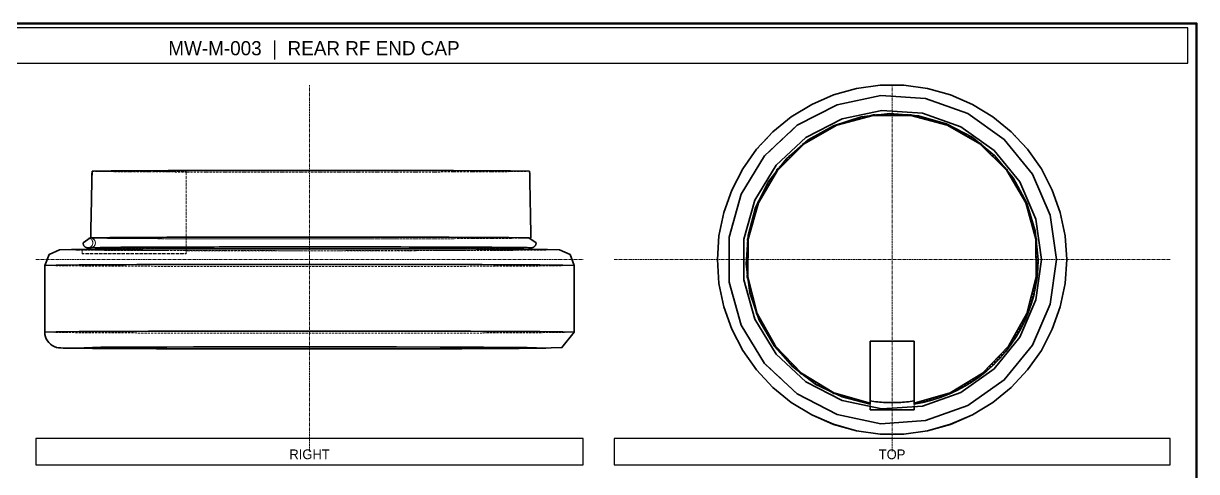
# Model space of a CAD drawing. Header units: millimetres. Extents: x 10 to 410, y 10 to 287.
# Drawn here: x 144.2 to 410, y 185.5 to 287 of the extents above; entities that cross this region are included whole.
import ezdxf
from ezdxf.enums import TextEntityAlignment as Align

# ---------------------------------------------------------------- set-up
doc = ezdxf.new("R2010")
doc.units = ezdxf.units.MM
doc.linetypes.add('CENTER', pattern=[1.15, 0.7, -0.15, 0.15, -0.15])
doc.linetypes.add('DASHED', pattern=[0.75, 0.5, -0.25])
for name, color, linetype, lineweight in [('BORDER', 7, 'CONTINUOUS', 50), ('CENTER', 4, 'CENTER', 13), ('HIDDEN', 8, 'DASHED', 18), ('TITLE_BLOCK', 7, 'CONTINUOUS', 25), ('VISIBLE', 7, 'CONTINUOUS', 35)]:
    doc.layers.add(name, color=color, linetype=linetype, lineweight=lineweight)

msp = doc.modelspace()

# ---------------------------------------------------------------- linework, layer by layer
at = {"layer": 'BORDER'}
msp.add_lwpolyline([(10, 10), (410, 10), (410, 287), (10, 287)], close=True, dxfattribs=at)
at = {"layer": 'CENTER'}
for p, q in [((209, 190), (209, 273)), ((341, 190), (341, 273)), ((147, 233.5), (271, 233.5)), ((278, 233.5), (404, 233.5))]:
    msp.add_line(p, q, dxfattribs=at)
at = {"layer": 'HIDDEN'}
for points in [[(380.59, 233.5), (380.22, 238.89), (379.12, 244.18), (377.31, 249.27), (374.83, 254.07), (371.71, 258.49), (368.02, 262.43), (363.83, 265.84), (359.21, 268.65), (354.26, 270.8), (349.06, 272.26), (343.7, 273), (338.3, 273), (332.94, 272.26), (327.74, 270.8), (322.79, 268.65), (318.17, 265.84), (313.98, 262.43), (310.29, 258.49), (307.17, 254.07), (304.69, 249.27), (302.88, 244.18), (301.78, 238.89), (301.41, 233.5)], [(380.59, 233.5), (380.22, 238.89), (379.12, 244.18), (377.31, 249.27), (374.83, 254.07), (371.71, 258.49), (368.02, 262.43), (363.83, 265.84), (359.21, 268.65), (354.26, 270.8), (349.06, 272.26), (343.7, 273), (338.3, 273), (332.94, 272.26), (327.74, 270.8), (322.79, 268.65), (318.17, 265.84), (313.98, 262.43), (310.29, 258.49), (307.17, 254.07), (304.69, 249.27), (302.88, 244.18), (301.78, 238.89), (301.41, 233.5)], [(378.25, 233.5), (376.86, 243.55), (372.82, 252.85), (366.42, 260.72), (358.14, 266.57), (348.58, 269.97), (338.46, 270.66), (328.53, 268.59), (319.52, 263.93), (312.11, 257), (306.84, 248.34), (304.1, 238.57), (304.1, 228.43), (306.84, 218.66), (312.11, 209.99), (319.52, 203.07), (328.53, 198.4), (338.46, 196.34), (348.58, 197.03), (358.14, 200.43), (366.42, 206.28), (372.82, 214.15), (376.86, 223.45), (378.25, 233.5)], [(374.13, 233.5), (373.48, 240.03), (371.56, 246.3), (368.44, 252.07), (364.24, 257.11), (359.14, 261.23), (353.32, 264.26), (347.02, 266.08), (340.48, 266.63), (333.96, 265.88), (327.72, 263.86), (322, 260.65), (317.02, 256.37), (312.99, 251.2), (310.05, 245.33), (308.33, 239), (307.88, 232.46), (308.74, 225.95), (310.86, 219.74), (314.16, 214.07), (318.51, 209.17), (323.75, 205.21), (329.66, 202.37), (336.01, 200.74)], [(336.01, 200.74), (327.76, 203.12), (320.39, 207.55), (314.41, 213.72), (310.22, 221.22), (308.1, 229.55), (308.19, 238.14), (310.48, 246.42), (314.83, 253.84), (320.94, 259.88), (328.4, 264.15), (336.7, 266.36), (345.3, 266.36), (353.6, 264.15), (361.06, 259.88), (367.17, 253.84), (371.52, 246.42), (373.81, 238.14), (373.9, 229.55), (371.78, 221.22), (367.59, 213.72), (361.61, 207.55), (354.24, 203.12), (345.99, 200.74)], [(159.71, 253.54), (160.64, 253.54), (161.56, 253.54), (162.49, 253.54), (163.41, 253.54), (164.34, 253.54), (165.26, 253.54), (166.19, 253.54), (167.12, 253.54), (168.04, 253.54), (168.97, 253.54), (169.89, 253.54), (170.82, 253.54), (171.74, 253.54), (172.67, 253.54), (173.6, 253.54), (174.52, 253.54), (175.45, 253.54), (176.37, 253.54), (177.3, 253.54), (178.22, 253.54), (179.15, 253.54), (180.08, 253.54), (181, 253.54)], [(159.71, 253.48), (164.02, 253.43), (168.33, 253.4), (172.64, 253.37), (176.95, 253.36), (181.26, 253.34), (185.58, 253.33), (189.89, 253.33), (194.2, 253.32), (198.51, 253.31), (202.82, 253.31), (207.13, 253.31), (211.44, 253.31), (215.75, 253.31), (220.07, 253.32), (224.38, 253.32), (228.69, 253.33), (233, 253.34), (237.31, 253.35), (241.62, 253.36), (245.93, 253.38), (250.25, 253.4), (254.56, 253.43), (258.87, 253.51)], [(159.71, 253.48), (160.63, 253.48), (161.56, 253.48), (162.49, 253.48), (163.41, 253.48), (164.34, 253.48), (165.26, 253.48), (166.19, 253.48), (167.11, 253.48), (168.04, 253.48), (168.97, 253.48), (169.89, 253.48), (170.82, 253.48), (171.74, 253.48), (172.67, 253.48), (173.59, 253.48), (174.52, 253.48), (175.45, 253.48), (176.37, 253.48), (177.3, 253.48), (178.22, 253.48), (179.15, 253.48), (180.07, 253.48), (181, 253.48)], [(181, 234.88), (181, 235.69), (181, 236.5), (181, 237.31), (181, 238.12), (181, 238.94), (181, 239.75), (181, 240.56), (181, 241.37), (181, 242.18), (181, 242.99), (181, 243.81), (181, 244.62), (181, 245.43), (181, 246.24), (181, 247.05), (181, 247.86), (181, 248.67), (181, 249.49), (181, 250.3), (181, 251.11), (181, 251.92), (181, 252.73), (181, 253.54)], [(181, 253.54), (181, 253.54), (181, 253.54), (181, 253.54), (181, 253.53), (181, 253.53), (181, 253.53), (181, 253.53), (181, 253.52), (181, 253.52), (181, 253.52), (181, 253.51), (181, 253.51), (181, 253.51), (181, 253.51), (181, 253.5), (181, 253.5), (181, 253.5), (181, 253.5), (181, 253.49), (181, 253.49), (181, 253.49), (181, 253.49), (181, 253.48)], [(181, 234.82), (181, 235.63), (181, 236.44), (181, 237.25), (181, 238.06), (181, 238.87), (181, 239.69), (181, 240.5), (181, 241.31), (181, 242.12), (181, 242.93), (181, 243.74), (181, 244.56), (181, 245.37), (181, 246.18), (181, 246.99), (181, 247.8), (181, 248.61), (181, 249.42), (181, 250.24), (181, 251.05), (181, 251.86), (181, 252.67), (181, 253.48)], [(258.99, 238.38), (254.64, 238.32), (250.29, 238.29), (245.94, 238.26), (241.59, 238.25), (237.24, 238.23), (232.89, 238.22), (228.54, 238.21), (224.19, 238.21), (219.84, 238.2), (215.49, 238.2), (211.14, 238.2), (206.79, 238.2), (202.44, 238.2), (198.09, 238.2), (193.74, 238.21), (189.38, 238.21), (185.03, 238.22), (180.68, 238.23), (176.33, 238.25), (171.98, 238.26), (167.63, 238.29), (163.28, 238.32), (158.93, 238.39)], [(158.93, 238.39), (159.06, 238.36), (159.2, 238.32), (159.32, 238.26), (159.44, 238.18), (159.54, 238.1), (159.64, 237.99), (159.72, 237.88), (159.78, 237.76), (159.84, 237.63), (159.87, 237.5), (159.89, 237.36), (159.89, 237.22), (159.87, 237.08), (159.84, 236.95), (159.78, 236.82), (159.72, 236.7), (159.64, 236.59), (159.54, 236.49), (159.44, 236.4), (159.32, 236.32), (159.2, 236.26), (159.06, 236.22), (158.93, 236.19)], [(159.4, 238.37), (159.55, 238.35), (159.7, 238.32), (159.84, 238.26), (159.97, 238.19), (160.09, 238.1), (160.19, 237.99), (160.28, 237.88), (160.36, 237.75), (160.42, 237.61), (160.45, 237.46), (160.47, 237.31), (160.47, 237.16), (160.44, 237.02), (160.4, 236.87), (160.34, 236.74), (160.26, 236.61), (160.16, 236.49), (160.05, 236.39), (159.93, 236.31), (159.8, 236.24), (159.65, 236.19), (159.51, 236.16), (159.36, 236.15)], [(159.4, 238.43), (159.55, 238.41), (159.7, 238.38), (159.84, 238.32), (159.97, 238.25), (160.08, 238.16), (160.19, 238.06), (160.28, 237.94), (160.36, 237.81), (160.42, 237.68), (160.45, 237.53), (160.47, 237.38), (160.47, 237.24), (160.45, 237.09), (160.41, 236.95), (160.35, 236.81), (160.27, 236.68), (160.18, 236.57), (160.07, 236.47), (159.95, 236.38), (159.81, 236.31), (159.67, 236.26), (159.53, 236.23), (159.38, 236.21)], [(159.4, 238.43), (159.4, 238.43), (159.4, 238.43), (159.4, 238.43), (159.4, 238.43), (159.4, 238.43), (159.4, 238.43), (159.4, 238.43), (159.4, 238.43), (159.4, 238.43), (159.4, 238.43), (159.4, 238.43), (159.4, 238.43), (159.4, 238.43), (159.4, 238.43), (159.4, 238.43), (159.4, 238.43), (159.4, 238.43), (159.4, 238.43), (159.4, 238.43), (159.4, 238.43), (159.4, 238.43), (159.4, 238.43), (159.4, 238.43)], [(159.4, 238.43), (159.4, 238.43), (159.4, 238.43), (159.4, 238.43), (159.4, 238.42), (159.4, 238.42), (159.4, 238.42), (159.4, 238.41), (159.4, 238.41), (159.4, 238.41), (159.4, 238.41), (159.4, 238.4), (159.4, 238.4), (159.4, 238.4), (159.4, 238.4), (159.4, 238.39), (159.4, 238.39), (159.4, 238.39), (159.4, 238.38), (159.4, 238.38), (159.4, 238.38), (159.4, 238.38), (159.4, 238.37), (159.4, 238.37)], [(258.99, 238.38), (254.66, 238.32), (250.33, 238.29), (246, 238.26), (241.67, 238.25), (237.34, 238.23), (233.01, 238.22), (228.68, 238.21), (224.35, 238.21), (220.02, 238.2), (215.69, 238.2), (211.36, 238.2), (207.03, 238.2), (202.7, 238.2), (198.37, 238.2), (194.04, 238.21), (189.71, 238.21), (185.38, 238.22), (181.05, 238.23), (176.72, 238.24), (172.39, 238.26), (168.06, 238.28), (163.73, 238.31), (159.4, 238.37)], [(209.01, 238.61), (211.19, 238.61), (213.37, 238.6), (215.55, 238.6), (217.73, 238.6), (219.91, 238.6), (222.09, 238.6), (224.27, 238.6), (226.46, 238.59), (228.64, 238.59), (230.82, 238.59), (233, 238.58), (235.18, 238.58), (237.36, 238.57), (239.54, 238.56), (241.72, 238.56), (243.9, 238.55), (246.08, 238.54), (248.27, 238.53), (250.45, 238.52), (252.63, 238.5), (254.81, 238.48), (256.99, 238.46), (259.17, 238.4)], [(259.17, 238.4), (259.16, 238.4), (259.15, 238.4), (259.15, 238.39), (259.14, 238.39), (259.13, 238.39), (259.12, 238.39), (259.11, 238.39), (259.11, 238.39), (259.1, 238.39), (259.09, 238.39), (259.08, 238.39), (259.08, 238.39), (259.07, 238.39), (259.06, 238.39), (259.05, 238.39), (259.04, 238.39), (259.04, 238.39), (259.03, 238.39), (259.02, 238.39), (259.01, 238.38), (259, 238.38), (259, 238.38), (258.99, 238.38)], [(259.17, 238.41), (259.17, 238.41), (259.17, 238.41), (259.17, 238.41), (259.17, 238.41), (259.17, 238.41), (259.17, 238.41), (259.17, 238.41), (259.17, 238.41), (259.17, 238.41), (259.17, 238.41), (259.17, 238.41), (259.17, 238.41), (259.17, 238.41), (259.17, 238.41), (259.17, 238.41), (259.17, 238.4), (259.17, 238.4), (259.17, 238.4), (259.17, 238.4), (259.17, 238.4), (259.17, 238.4), (259.17, 238.4), (259.17, 238.4)], [(209.01, 235.97), (218.87, 235.96), (228.73, 235.95), (238.59, 235.93), (248.45, 235.9), (258.31, 235.85), (262.53, 235.66), (252.69, 235.59), (243.52, 235.55), (231.73, 235.53), (223.25, 235.51), (214.29, 235.51), (204.58, 235.51), (193.9, 235.51), (181.64, 235.53), (172.71, 235.56), (164.53, 235.59), (156.05, 235.66), (161.7, 235.86), (176.62, 235.92), (182.72, 235.94), (189.84, 235.95), (198.33, 235.96), (209.01, 235.97)], [(157.45, 235.77), (157.45, 235.76), (157.45, 235.76), (157.45, 235.76), (157.45, 235.76), (157.45, 235.75), (157.44, 235.75), (157.44, 235.75), (157.44, 235.75), (157.44, 235.74), (157.44, 235.74), (157.44, 235.74), (157.44, 235.73), (157.44, 235.73), (157.44, 235.73), (157.44, 235.73), (157.44, 235.72), (157.44, 235.72), (157.44, 235.72), (157.44, 235.72), (157.44, 235.71), (157.44, 235.71), (157.44, 235.71), (157.44, 235.7)], [(157.44, 235.7), (157.53, 235.7), (157.61, 235.7), (157.69, 235.7), (157.77, 235.7), (157.86, 235.7), (157.94, 235.7), (158.02, 235.7), (158.11, 235.7), (158.19, 235.7), (158.27, 235.7), (158.35, 235.7), (158.44, 235.7), (158.52, 235.7), (158.6, 235.7), (158.69, 235.7), (158.77, 235.7), (158.85, 235.7), (158.93, 235.7), (159.02, 235.7), (159.1, 235.7), (159.18, 235.7), (159.27, 235.7), (159.35, 235.7)], [(157.44, 234.82), (157.44, 234.85), (157.44, 234.89), (157.44, 234.93), (157.44, 234.97), (157.44, 235.01), (157.44, 235.05), (157.44, 235.09), (157.44, 235.13), (157.44, 235.16), (157.44, 235.2), (157.44, 235.24), (157.44, 235.28), (157.44, 235.32), (157.44, 235.36), (157.44, 235.4), (157.44, 235.43), (157.44, 235.47), (157.44, 235.51), (157.44, 235.55), (157.44, 235.59), (157.44, 235.63), (157.44, 235.67), (157.44, 235.7)], [(157.44, 234.82), (157.44, 234.82), (157.44, 234.82), (157.44, 234.82), (157.44, 234.83), (157.44, 234.83), (157.44, 234.83), (157.44, 234.83), (157.44, 234.84), (157.44, 234.84), (157.44, 234.84), (157.44, 234.85), (157.44, 234.85), (157.44, 234.85), (157.44, 234.85), (157.44, 234.86), (157.44, 234.86), (157.44, 234.86), (157.45, 234.86), (157.45, 234.87), (157.45, 234.87), (157.45, 234.87), (157.45, 234.87), (157.45, 234.88)], [(157.44, 234.82), (158.47, 234.82), (159.49, 234.82), (160.52, 234.82), (161.54, 234.82), (162.56, 234.82), (163.59, 234.82), (164.61, 234.82), (165.64, 234.82), (166.66, 234.82), (167.68, 234.82), (168.71, 234.82), (169.73, 234.82), (170.76, 234.82), (171.78, 234.82), (172.81, 234.82), (173.83, 234.82), (174.85, 234.82), (175.88, 234.82), (176.9, 234.82), (177.93, 234.82), (178.95, 234.82), (179.97, 234.82), (181, 234.82)], [(157.45, 235.77), (157.53, 235.77), (157.61, 235.77), (157.69, 235.77), (157.78, 235.77), (157.86, 235.77), (157.94, 235.77), (158.03, 235.77), (158.11, 235.77), (158.19, 235.77), (158.27, 235.77), (158.36, 235.77), (158.44, 235.77), (158.52, 235.77), (158.61, 235.77), (158.69, 235.77), (158.77, 235.77), (158.85, 235.77), (158.94, 235.77), (159.02, 235.77), (159.1, 235.77), (159.18, 235.77), (159.27, 235.77), (159.35, 235.77)], [(157.45, 234.88), (157.45, 234.92), (157.45, 234.95), (157.45, 234.99), (157.45, 235.03), (157.45, 235.07), (157.45, 235.11), (157.45, 235.15), (157.45, 235.19), (157.45, 235.23), (157.45, 235.26), (157.45, 235.3), (157.45, 235.34), (157.45, 235.38), (157.45, 235.42), (157.45, 235.46), (157.45, 235.5), (157.45, 235.53), (157.45, 235.57), (157.45, 235.61), (157.45, 235.65), (157.45, 235.69), (157.45, 235.73), (157.45, 235.77)], [(157.45, 234.88), (158.47, 234.88), (159.49, 234.88), (160.52, 234.88), (161.54, 234.88), (162.57, 234.88), (163.59, 234.88), (164.61, 234.88), (165.64, 234.88), (166.66, 234.88), (167.69, 234.88), (168.71, 234.88), (169.74, 234.88), (170.76, 234.88), (171.78, 234.88), (172.81, 234.88), (173.83, 234.88), (174.86, 234.88), (175.88, 234.88), (176.9, 234.88), (177.93, 234.88), (178.95, 234.88), (179.98, 234.88), (181, 234.88)], [(259.22, 235.74), (254.88, 235.82), (250.54, 235.85), (246.2, 235.87), (241.86, 235.89), (237.51, 235.9), (233.17, 235.91), (228.83, 235.92), (224.49, 235.93), (220.14, 235.94), (215.8, 235.94), (211.46, 235.94), (207.12, 235.94), (202.77, 235.94), (198.43, 235.94), (194.09, 235.93), (189.75, 235.92), (185.4, 235.92), (181.06, 235.91), (176.72, 235.89), (172.38, 235.88), (168.03, 235.85), (163.69, 235.82), (159.35, 235.77)], [(159.35, 235.85), (159.35, 235.84), (159.35, 235.83), (159.35, 235.83), (159.35, 235.82), (159.35, 235.81), (159.35, 235.81), (159.35, 235.8), (159.35, 235.8), (159.35, 235.79), (159.35, 235.78), (159.35, 235.78), (159.35, 235.77), (159.35, 235.77), (159.35, 235.76), (159.35, 235.75), (159.35, 235.75), (159.35, 235.74), (159.35, 235.74), (159.35, 235.73), (159.35, 235.72), (159.35, 235.72), (159.35, 235.71), (159.35, 235.7)], [(159.35, 235.85), (159.35, 235.84), (159.35, 235.84), (159.35, 235.83), (159.35, 235.83), (159.35, 235.83), (159.35, 235.82), (159.35, 235.82), (159.35, 235.82), (159.35, 235.81), (159.35, 235.81), (159.35, 235.81), (159.35, 235.8), (159.35, 235.8), (159.35, 235.8), (159.35, 235.79), (159.35, 235.79), (159.35, 235.79), (159.35, 235.78), (159.35, 235.78), (159.35, 235.78), (159.35, 235.77), (159.35, 235.77), (159.35, 235.77)], [(159.35, 235.7), (163.69, 235.65), (168.03, 235.62), (172.38, 235.6), (176.72, 235.58), (181.06, 235.57), (185.4, 235.56), (189.74, 235.55), (194.09, 235.54), (198.43, 235.54), (202.77, 235.53), (207.11, 235.53), (211.46, 235.53), (215.8, 235.53), (220.14, 235.54), (224.48, 235.54), (228.83, 235.55), (233.17, 235.56), (237.51, 235.57), (241.85, 235.58), (246.2, 235.6), (250.54, 235.62), (254.88, 235.65), (259.22, 235.74)], [(159.38, 236.21), (159.38, 236.21), (159.38, 236.21), (159.38, 236.21), (159.38, 236.21), (159.38, 236.21), (159.38, 236.21), (159.37, 236.21), (159.37, 236.21), (159.37, 236.21), (159.37, 236.21), (159.37, 236.21), (159.37, 236.21), (159.37, 236.21), (159.37, 236.21), (159.37, 236.21), (159.37, 236.21), (159.36, 236.21), (159.36, 236.21), (159.36, 236.21), (159.36, 236.21), (159.36, 236.21), (159.36, 236.21), (159.36, 236.21)], [(159.36, 236.21), (159.36, 236.21), (159.36, 236.21), (159.36, 236.21), (159.36, 236.21), (159.36, 236.21), (159.36, 236.21), (159.37, 236.21), (159.37, 236.21), (159.37, 236.21), (159.37, 236.21), (159.37, 236.21), (159.37, 236.21), (159.37, 236.21), (159.37, 236.21), (159.37, 236.21), (159.37, 236.21), (159.38, 236.21), (159.38, 236.21), (159.38, 236.21), (159.38, 236.21), (159.38, 236.21), (159.38, 236.21), (159.38, 236.21)], [(259.21, 236.18), (254.87, 236.1), (250.53, 236.07), (246.19, 236.04), (241.85, 236.03), (237.51, 236.01), (233.17, 236), (228.82, 235.99), (224.48, 235.99), (220.14, 235.98), (215.8, 235.98), (211.46, 235.98), (207.12, 235.98), (202.77, 235.98), (198.43, 235.98), (194.09, 235.98), (189.75, 235.99), (185.41, 236), (181.07, 236.01), (176.72, 236.02), (172.38, 236.04), (168.04, 236.06), (163.7, 236.09), (159.36, 236.15)], [(159.36, 236.15), (163.7, 236.09), (168.04, 236.06), (172.38, 236.04), (176.72, 236.02), (181.06, 236.01), (185.41, 236), (189.75, 235.99), (194.09, 235.98), (198.43, 235.98), (202.77, 235.98), (207.11, 235.98), (211.46, 235.98), (215.8, 235.98), (220.14, 235.98), (224.48, 235.99), (228.82, 235.99), (233.16, 236), (237.51, 236.01), (241.85, 236.03), (246.19, 236.04), (250.53, 236.07), (254.87, 236.1), (259.21, 236.17)], [(159.38, 236.21), (159.68, 236.22), (159.98, 236.22), (160.27, 236.23), (160.57, 236.23), (160.87, 236.24), (161.17, 236.24), (161.47, 236.25), (161.77, 236.25), (162.06, 236.25), (162.36, 236.26), (162.66, 236.26), (162.96, 236.26), (163.26, 236.26), (163.55, 236.27), (163.85, 236.27), (164.15, 236.27), (164.45, 236.27), (164.75, 236.28), (165.04, 236.28), (165.34, 236.28), (165.64, 236.28), (165.94, 236.29), (166.24, 236.29)], [(181, 234.82), (181, 234.82), (181, 234.82), (181, 234.82), (181, 234.83), (181, 234.83), (181, 234.83), (181, 234.83), (181, 234.84), (181, 234.84), (181, 234.84), (181, 234.85), (181, 234.85), (181, 234.85), (181, 234.85), (181, 234.86), (181, 234.86), (181, 234.86), (181, 234.86), (181, 234.87), (181, 234.87), (181, 234.87), (181, 234.87), (181, 234.88)], [(259.22, 235.84), (259.22, 235.84), (259.22, 235.83), (259.22, 235.83), (259.22, 235.82), (259.22, 235.82), (259.22, 235.81), (259.22, 235.81), (259.22, 235.8), (259.22, 235.8), (259.22, 235.8), (259.22, 235.79), (259.22, 235.79), (259.22, 235.78), (259.22, 235.78), (259.22, 235.77), (259.22, 235.77), (259.22, 235.76), (259.22, 235.76), (259.22, 235.75), (259.22, 235.75), (259.22, 235.74), (259.22, 235.74), (259.22, 235.74)], [(269, 232.18), (263.79, 232.08), (258.57, 232.04), (253.35, 232.02), (248.13, 231.99), (242.91, 231.98), (237.7, 231.97), (232.48, 231.96), (227.26, 231.95), (222.04, 231.94), (216.83, 231.94), (211.61, 231.94), (206.39, 231.94), (201.17, 231.94), (195.96, 231.94), (190.74, 231.95), (185.52, 231.96), (180.3, 231.97), (175.09, 231.98), (169.87, 231.99), (164.65, 232.02), (159.43, 232.04), (154.22, 232.08), (149, 232.18)], [(345.99, 200.74), (348, 201.11), (349.98, 201.61), (351.93, 202.22), (353.84, 202.96), (355.7, 203.81), (357.5, 204.77), (359.25, 205.84), (360.92, 207.02), (362.51, 208.3), (364.03, 209.68), (365.45, 211.14), (366.78, 212.69), (368.02, 214.32), (369.15, 216.03), (370.18, 217.8), (371.09, 219.63), (371.89, 221.51), (372.57, 223.44), (373.13, 225.4), (373.57, 227.4), (373.88, 229.42), (374.07, 231.46), (374.13, 233.5)], [(269, 217.07), (263.79, 216.97), (258.57, 216.93), (253.35, 216.9), (248.13, 216.88), (242.91, 216.87), (237.7, 216.85), (232.48, 216.84), (227.26, 216.84), (222.04, 216.83), (216.83, 216.83), (211.61, 216.83), (206.39, 216.83), (201.17, 216.83), (195.96, 216.83), (190.74, 216.84), (185.52, 216.84), (180.3, 216.85), (175.09, 216.87), (169.87, 216.88), (164.65, 216.9), (159.43, 216.93), (154.22, 216.97), (149, 217.07)], [(159.83, 213.4), (159.79, 213.4), (159.74, 213.4), (159.7, 213.4), (159.66, 213.4), (159.62, 213.4), (159.57, 213.4), (159.53, 213.4), (159.49, 213.4), (159.45, 213.4), (159.41, 213.4), (159.36, 213.4), (159.32, 213.4), (159.28, 213.4), (159.24, 213.41), (159.19, 213.41), (159.15, 213.41), (159.11, 213.41), (159.07, 213.41), (159.02, 213.41), (158.98, 213.41), (158.94, 213.41), (158.9, 213.41), (158.86, 213.41)], [(336.01, 215.02), (336.01, 215.02), (336.01, 215.02), (336.01, 215.02), (336.01, 215.02), (336.01, 215.02), (336.01, 215.02), (336.01, 215.03), (336.01, 215.03), (336.01, 215.03), (336.01, 215.03), (336.01, 215.03), (336.01, 215.03), (336.01, 215.03), (336.01, 215.03), (336.01, 215.03), (336.01, 215.03), (336.01, 215.03), (336.01, 215.03), (336.01, 215.03), (336.01, 215.03), (336.01, 215.03), (336.01, 215.03), (336.01, 215.03)], [(336.01, 199.48), (336.01, 200.16), (336.01, 200.83), (336.01, 201.51), (336.01, 202.18), (336.01, 202.86), (336.01, 203.54), (336.01, 204.21), (336.01, 204.89), (336.01, 205.56), (336.01, 206.24), (336.01, 206.92), (336.01, 207.59), (336.01, 208.27), (336.01, 208.94), (336.01, 209.62), (336.01, 210.29), (336.01, 210.97), (336.01, 211.65), (336.01, 212.32), (336.01, 213), (336.01, 213.67), (336.01, 214.35), (336.01, 215.02)], [(345.99, 215.02), (345.99, 215.02), (345.99, 215.02), (345.99, 215.02), (345.99, 215.02), (345.99, 215.02), (345.99, 215.02), (345.99, 215.03), (345.99, 215.03), (345.99, 215.03), (345.99, 215.03), (345.99, 215.03), (345.99, 215.03), (345.99, 215.03), (345.99, 215.03), (345.99, 215.03), (345.99, 215.03), (345.99, 215.03), (345.99, 215.03), (345.99, 215.03), (345.99, 215.03), (345.99, 215.03), (345.99, 215.03), (345.99, 215.03)], [(345.99, 199.48), (345.99, 200.16), (345.99, 200.83), (345.99, 201.51), (345.99, 202.18), (345.99, 202.86), (345.99, 203.54), (345.99, 204.21), (345.99, 204.89), (345.99, 205.56), (345.99, 206.24), (345.99, 206.92), (345.99, 207.59), (345.99, 208.27), (345.99, 208.94), (345.99, 209.62), (345.99, 210.29), (345.99, 210.97), (345.99, 211.65), (345.99, 212.32), (345.99, 213), (345.99, 213.67), (345.99, 214.35), (345.99, 215.02)], [(336.01, 200.77), (336.01, 200.81), (336.01, 200.84), (336.01, 200.87), (336.01, 200.9), (336.01, 200.93), (336.01, 200.96), (336.01, 200.99), (336.01, 201.02), (336.01, 201.05), (336.01, 201.08), (336.01, 201.11), (336.01, 201.14), (336.01, 201.17), (336.01, 201.2), (336.01, 201.23), (336.01, 201.27), (336.01, 201.3), (336.01, 201.33), (336.01, 201.36), (336.01, 201.39), (336.01, 201.42), (336.01, 201.45), (336.01, 201.48)], [(336.01, 201.48), (336.01, 201.45), (336.01, 201.42), (336.01, 201.38), (336.01, 201.35), (336.01, 201.32), (336.01, 201.29), (336.01, 201.26), (336.01, 201.22), (336.01, 201.19), (336.01, 201.16), (336.01, 201.13), (336.01, 201.1), (336.01, 201.06), (336.01, 201.03), (336.01, 201), (336.01, 200.97), (336.01, 200.94), (336.01, 200.9), (336.01, 200.87), (336.01, 200.84), (336.01, 200.81), (336.01, 200.78), (336.01, 200.74)], [(336.01, 200), (336.01, 200.03), (336.01, 200.06), (336.01, 200.09), (336.01, 200.13), (336.01, 200.16), (336.01, 200.19), (336.01, 200.22), (336.01, 200.26), (336.01, 200.29), (336.01, 200.32), (336.01, 200.35), (336.01, 200.38), (336.01, 200.42), (336.01, 200.45), (336.01, 200.48), (336.01, 200.51), (336.01, 200.55), (336.01, 200.58), (336.01, 200.61), (336.01, 200.64), (336.01, 200.67), (336.01, 200.71), (336.01, 200.74)], [(336.01, 200.74), (336.01, 200.74), (336.01, 200.74), (336.01, 200.74), (336.01, 200.74), (336.01, 200.74), (336.01, 200.74), (336.01, 200.74), (336.01, 200.74), (336.01, 200.74), (336.01, 200.74), (336.01, 200.74), (336.01, 200.74), (336.01, 200.74), (336.01, 200.74), (336.01, 200.74), (336.01, 200.74), (336.01, 200.74), (336.01, 200.74), (336.01, 200.74), (336.01, 200.74), (336.01, 200.74), (336.01, 200.74), (336.01, 200.74)], [(336.01, 199.48), (336.01, 199.48), (336.01, 199.48), (336.01, 199.48), (336.01, 199.48), (336.01, 199.48), (336.01, 199.48), (336.01, 199.48), (336.01, 199.48), (336.01, 199.48), (336.01, 199.48), (336.01, 199.48), (336.01, 199.48), (336.01, 199.48), (336.01, 199.48), (336.01, 199.48), (336.01, 199.48), (336.01, 199.48), (336.01, 199.48), (336.01, 199.48), (336.01, 199.48), (336.01, 199.48), (336.01, 199.48), (336.01, 199.48)], [(336.01, 199.48), (336.45, 199.48), (336.88, 199.48), (337.31, 199.48), (337.75, 199.48), (338.18, 199.48), (338.62, 199.48), (339.05, 199.48), (339.48, 199.48), (339.92, 199.48), (340.35, 199.48), (340.78, 199.48), (341.22, 199.48), (341.65, 199.48), (342.08, 199.48), (342.52, 199.48), (342.95, 199.48), (343.38, 199.48), (343.82, 199.48), (344.25, 199.48), (344.69, 199.48), (345.12, 199.48), (345.55, 199.48), (345.99, 199.48)], [(345.99, 200.77), (345.99, 200.81), (345.99, 200.84), (345.99, 200.87), (345.99, 200.9), (345.99, 200.93), (345.99, 200.96), (345.99, 200.99), (345.99, 201.02), (345.99, 201.05), (345.99, 201.08), (345.99, 201.11), (345.99, 201.14), (345.99, 201.17), (345.99, 201.2), (345.99, 201.23), (345.99, 201.27), (345.99, 201.3), (345.99, 201.33), (345.99, 201.36), (345.99, 201.39), (345.99, 201.42), (345.99, 201.45), (345.99, 201.48)], [(345.99, 201.48), (345.99, 201.45), (345.99, 201.42), (345.99, 201.38), (345.99, 201.35), (345.99, 201.32), (345.99, 201.29), (345.99, 201.26), (345.99, 201.22), (345.99, 201.19), (345.99, 201.16), (345.99, 201.13), (345.99, 201.1), (345.99, 201.06), (345.99, 201.03), (345.99, 201), (345.99, 200.97), (345.99, 200.94), (345.99, 200.9), (345.99, 200.87), (345.99, 200.84), (345.99, 200.81), (345.99, 200.78), (345.99, 200.74)], [(345.99, 200), (345.99, 200.03), (345.99, 200.06), (345.99, 200.09), (345.99, 200.13), (345.99, 200.16), (345.99, 200.19), (345.99, 200.22), (345.99, 200.26), (345.99, 200.29), (345.99, 200.32), (345.99, 200.35), (345.99, 200.38), (345.99, 200.42), (345.99, 200.45), (345.99, 200.48), (345.99, 200.51), (345.99, 200.55), (345.99, 200.58), (345.99, 200.61), (345.99, 200.64), (345.99, 200.67), (345.99, 200.71), (345.99, 200.74)], [(345.99, 200.74), (345.99, 200.74), (345.99, 200.74), (345.99, 200.74), (345.99, 200.74), (345.99, 200.74), (345.99, 200.74), (345.99, 200.74), (345.99, 200.74), (345.99, 200.74), (345.99, 200.74), (345.99, 200.74), (345.99, 200.74), (345.99, 200.74), (345.99, 200.74), (345.99, 200.74), (345.99, 200.74), (345.99, 200.74), (345.99, 200.74), (345.99, 200.74), (345.99, 200.74), (345.99, 200.74), (345.99, 200.74), (345.99, 200.74)], [(345.99, 199.48), (345.99, 199.48), (345.99, 199.48), (345.99, 199.48), (345.99, 199.48), (345.99, 199.48), (345.99, 199.48), (345.99, 199.48), (345.99, 199.48), (345.99, 199.48), (345.99, 199.48), (345.99, 199.48), (345.99, 199.48), (345.99, 199.48), (345.99, 199.48), (345.99, 199.48), (345.99, 199.48), (345.99, 199.48), (345.99, 199.48), (345.99, 199.48), (345.99, 199.48), (345.99, 199.48), (345.99, 199.48), (345.99, 199.48)]]:
    msp.add_lwpolyline(points, dxfattribs=at)
at = {"layer": 'TITLE_BLOCK'}
for points in [[(12, 278), (408, 278), (408, 286), (12, 286)], [(147, 187), (271, 187), (271, 193), (147, 193)], [(278, 187), (404, 187), (404, 193), (278, 193)]]:
    msp.add_lwpolyline(points, close=True, dxfattribs=at)
at = {"layer": 'VISIBLE'}
for points in [[(380.59, 233.5), (380.22, 238.89), (379.12, 244.18), (377.31, 249.27), (374.83, 254.07), (371.71, 258.49), (368.02, 262.44), (363.83, 265.85), (359.21, 268.65), (354.26, 270.81), (349.06, 272.26), (343.7, 273), (338.3, 273), (332.94, 272.26), (327.74, 270.81), (322.79, 268.65), (318.17, 265.85), (313.98, 262.44), (310.29, 258.49), (307.17, 254.07), (304.69, 249.27), (302.88, 244.18), (301.78, 238.89), (301.41, 233.5)], [(380.59, 233.5), (380.22, 238.89), (379.12, 244.18), (377.31, 249.27), (374.83, 254.07), (371.71, 258.49), (368.02, 262.44), (363.83, 265.85), (359.21, 268.65), (354.26, 270.81), (349.06, 272.26), (343.7, 273), (338.3, 273), (332.94, 272.26), (327.74, 270.81), (322.79, 268.65), (318.17, 265.85), (313.98, 262.44), (310.29, 258.49), (307.17, 254.07), (304.69, 249.27), (302.88, 244.18), (301.78, 238.89), (301.41, 233.5)], [(378.25, 233.5), (376.86, 243.55), (372.82, 252.85), (366.42, 260.72), (358.14, 266.57), (348.58, 269.97), (338.46, 270.66), (328.53, 268.6), (319.52, 263.93), (312.11, 257.01), (306.84, 248.34), (304.1, 238.57), (304.1, 228.43), (306.84, 218.66), (312.11, 210), (319.52, 203.07), (328.53, 198.41), (338.46, 196.34), (348.58, 197.03), (358.14, 200.43), (366.42, 206.28), (372.82, 214.15), (376.86, 223.45), (378.25, 233.5)], [(374.87, 233.5), (373.62, 242.64), (369.94, 251.1), (364.12, 258.26), (356.58, 263.58), (347.89, 266.67), (338.69, 267.3), (329.66, 265.42), (321.47, 261.17), (314.72, 254.88), (309.93, 247), (307.44, 238.11), (307.44, 228.89), (309.93, 220.01), (314.72, 212.12), (321.47, 205.83), (329.66, 201.58), (338.69, 199.71), (347.89, 200.34), (356.58, 203.43), (364.12, 208.75), (369.94, 215.9), (373.62, 224.36), (374.87, 233.5)], [(374.1, 233.5), (373.46, 240.02), (371.53, 246.29), (368.42, 252.05), (364.22, 257.09), (359.12, 261.21), (353.31, 264.23), (347.01, 266.06), (340.48, 266.6), (333.97, 265.85), (327.73, 263.83), (322.02, 260.62), (317.05, 256.35), (313.01, 251.18), (310.08, 245.32), (308.36, 239), (307.91, 232.46), (308.77, 225.96), (310.88, 219.76), (314.18, 214.1), (318.53, 209.19), (323.76, 205.24), (329.66, 202.4), (336.01, 200.77)], [(336.01, 200.98), (327.82, 203.35), (320.51, 207.75), (314.58, 213.88), (310.43, 221.33), (308.33, 229.6), (308.42, 238.13), (310.71, 246.35), (315.02, 253.7), (321.09, 259.7), (328.49, 263.94), (336.74, 266.13), (345.26, 266.13), (353.51, 263.94), (360.91, 259.7), (366.98, 253.7), (371.29, 246.35), (373.58, 238.13), (373.67, 229.6), (371.57, 221.33), (367.42, 213.88), (361.49, 207.75), (354.18, 203.35), (345.99, 200.98)], [(159.71, 253.54), (159.7, 252.89), (159.68, 252.23), (159.67, 251.57), (159.66, 250.92), (159.64, 250.26), (159.63, 249.6), (159.62, 248.95), (159.6, 248.29), (159.59, 247.63), (159.58, 246.97), (159.56, 246.32), (159.55, 245.66), (159.54, 245), (159.52, 244.35), (159.51, 243.69), (159.5, 243.03), (159.48, 242.38), (159.47, 241.72), (159.46, 241.06), (159.44, 240.41), (159.43, 239.75), (159.42, 239.09), (159.4, 238.43)], [(159.71, 253.48), (159.69, 252.83), (159.68, 252.17), (159.67, 251.52), (159.66, 250.87), (159.64, 250.21), (159.63, 249.56), (159.62, 248.9), (159.6, 248.25), (159.59, 247.59), (159.58, 246.94), (159.56, 246.29), (159.55, 245.63), (159.54, 244.98), (159.52, 244.32), (159.51, 243.67), (159.5, 243.01), (159.48, 242.36), (159.47, 241.71), (159.46, 241.05), (159.44, 240.4), (159.43, 239.74), (159.42, 239.09), (159.4, 238.43)], [(258.87, 253.51), (254.56, 253.6), (250.25, 253.63), (245.94, 253.65), (241.62, 253.67), (237.31, 253.68), (233, 253.69), (228.69, 253.7), (224.38, 253.71), (220.07, 253.71), (215.76, 253.71), (211.44, 253.72), (207.13, 253.72), (202.82, 253.71), (198.51, 253.71), (194.2, 253.71), (189.89, 253.7), (185.58, 253.69), (181.27, 253.68), (176.95, 253.67), (172.64, 253.65), (168.33, 253.63), (164.02, 253.6), (159.71, 253.54)], [(159.71, 253.48), (159.71, 253.48), (159.71, 253.48), (159.71, 253.48), (159.71, 253.48), (159.71, 253.48), (159.71, 253.48), (159.71, 253.48), (159.71, 253.48), (159.71, 253.48), (159.71, 253.48), (159.71, 253.48), (159.71, 253.48), (159.71, 253.48), (159.71, 253.48), (159.71, 253.48), (159.71, 253.48), (159.71, 253.48), (159.71, 253.48), (159.71, 253.48), (159.71, 253.48), (159.71, 253.48), (159.71, 253.48), (159.71, 253.48)], [(258.87, 253.51), (258.88, 252.86), (258.89, 252.2), (258.91, 251.54), (258.92, 250.89), (258.93, 250.23), (258.95, 249.57), (258.96, 248.92), (258.97, 248.26), (258.98, 247.6), (259, 246.95), (259.01, 246.29), (259.02, 245.64), (259.04, 244.98), (259.05, 244.32), (259.06, 243.67), (259.08, 243.01), (259.09, 242.35), (259.1, 241.7), (259.12, 241.04), (259.13, 240.38), (259.14, 239.73), (259.16, 239.07), (259.17, 238.41)], [(209.01, 238.61), (206.75, 238.61), (204.49, 238.61), (202.23, 238.61), (199.97, 238.6), (197.71, 238.6), (195.45, 238.6), (193.19, 238.6), (190.93, 238.59), (188.67, 238.59), (186.41, 238.59), (184.15, 238.58), (181.89, 238.57), (179.63, 238.57), (177.37, 238.56), (175.11, 238.55), (172.85, 238.54), (170.59, 238.53), (168.33, 238.52), (166.07, 238.51), (163.81, 238.49), (161.55, 238.47), (159.29, 238.43), (157.67, 237.29)], [(157.67, 237.29), (157.67, 237.19), (157.69, 237.09), (157.71, 236.99), (157.74, 236.9), (157.78, 236.8), (157.83, 236.71), (157.88, 236.63), (157.95, 236.55), (158.02, 236.48), (158.1, 236.41), (158.18, 236.35), (158.27, 236.3), (158.36, 236.26), (158.45, 236.23), (158.55, 236.2), (158.65, 236.18), (158.75, 236.17), (158.85, 236.17), (158.95, 236.16), (159.05, 236.16), (159.15, 236.15), (159.26, 236.15), (159.36, 236.15)], [(158.93, 238.39), (158.93, 238.39), (158.93, 238.39), (158.93, 238.39), (158.93, 238.39), (158.93, 238.39), (158.93, 238.39), (158.93, 238.39), (158.93, 238.39), (158.93, 238.39), (158.93, 238.39), (158.93, 238.39), (158.93, 238.39), (158.93, 238.39), (158.93, 238.39), (158.93, 238.39), (158.93, 238.39), (158.93, 238.39), (158.93, 238.39), (158.93, 238.39), (158.93, 238.39), (158.93, 238.39), (158.93, 238.39), (158.93, 238.39)], [(159.4, 238.43), (161.56, 238.47), (163.72, 238.49), (165.87, 238.51), (168.03, 238.52), (170.19, 238.53), (172.34, 238.54), (174.5, 238.55), (176.66, 238.56), (178.81, 238.56), (180.97, 238.57), (183.13, 238.58), (185.28, 238.58), (187.44, 238.59), (189.6, 238.59), (191.75, 238.59), (193.91, 238.6), (196.07, 238.6), (198.22, 238.6), (200.38, 238.6), (202.54, 238.6), (204.69, 238.6), (206.85, 238.61), (209.01, 238.61)], [(209.01, 238.61), (211.27, 238.61), (213.53, 238.61), (215.78, 238.61), (218.04, 238.6), (220.3, 238.6), (222.56, 238.6), (224.82, 238.6), (227.08, 238.59), (229.34, 238.59), (231.6, 238.59), (233.86, 238.58), (236.12, 238.57), (238.38, 238.57), (240.64, 238.56), (242.9, 238.55), (245.16, 238.54), (247.41, 238.53), (249.67, 238.52), (251.93, 238.51), (254.19, 238.49), (256.45, 238.47), (258.71, 238.43), (260.33, 237.29)], [(259.21, 236.17), (259.29, 236.18), (259.37, 236.19), (259.44, 236.2), (259.51, 236.22), (259.59, 236.24), (259.66, 236.27), (259.73, 236.3), (259.79, 236.34), (259.86, 236.38), (259.92, 236.43), (259.98, 236.48), (260.03, 236.53), (260.08, 236.59), (260.13, 236.65), (260.17, 236.71), (260.21, 236.78), (260.24, 236.85), (260.27, 236.92), (260.29, 236.99), (260.31, 237.06), (260.32, 237.14), (260.33, 237.21), (260.33, 237.29)], [(149, 232.18), (149.97, 234.63), (152.36, 235.74), (155.06, 235.8), (157.76, 235.83), (160.45, 235.85), (163.15, 235.87), (165.85, 235.88), (168.55, 235.9), (171.24, 235.91), (173.94, 235.92), (176.64, 235.92), (179.34, 235.93), (182.03, 235.94), (184.73, 235.94), (187.43, 235.95), (190.13, 235.95), (192.82, 235.96), (195.52, 235.96), (198.22, 235.96), (200.92, 235.96), (203.61, 235.96), (206.31, 235.97), (209.01, 235.97)], [(158.93, 236.19), (158.95, 236.2), (158.97, 236.2), (158.98, 236.2), (159, 236.2), (159.02, 236.2), (159.04, 236.2), (159.06, 236.2), (159.08, 236.2), (159.1, 236.2), (159.12, 236.2), (159.13, 236.2), (159.15, 236.2), (159.17, 236.21), (159.19, 236.21), (159.21, 236.21), (159.23, 236.21), (159.25, 236.21), (159.27, 236.21), (159.28, 236.21), (159.3, 236.21), (159.32, 236.21), (159.34, 236.21), (159.36, 236.21)], [(159.36, 236.21), (159.36, 236.2), (159.36, 236.18), (159.36, 236.16), (159.36, 236.15), (159.36, 236.13), (159.36, 236.12), (159.36, 236.1), (159.36, 236.08), (159.36, 236.07), (159.36, 236.05), (159.36, 236.04), (159.36, 236.02), (159.36, 236), (159.35, 235.99), (159.35, 235.97), (159.35, 235.96), (159.35, 235.94), (159.35, 235.92), (159.35, 235.91), (159.35, 235.89), (159.35, 235.88), (159.35, 235.86), (159.35, 235.85)], [(159.36, 236.15), (159.36, 236.14), (159.36, 236.12), (159.36, 236.11), (159.36, 236.1), (159.36, 236.08), (159.36, 236.07), (159.36, 236.06), (159.36, 236.04), (159.35, 236.03), (159.35, 236.02), (159.35, 236), (159.35, 235.99), (159.35, 235.98), (159.35, 235.96), (159.35, 235.95), (159.35, 235.94), (159.35, 235.92), (159.35, 235.91), (159.35, 235.9), (159.35, 235.88), (159.35, 235.87), (159.35, 235.86), (159.35, 235.85)], [(159.36, 236.21), (161.52, 236.25), (163.68, 236.27), (165.83, 236.28), (167.99, 236.3), (170.15, 236.31), (172.31, 236.32), (174.47, 236.33), (176.63, 236.34), (178.79, 236.34), (180.95, 236.35), (183.1, 236.36), (185.26, 236.36), (187.42, 236.36), (189.58, 236.37), (191.74, 236.37), (193.9, 236.38), (196.06, 236.38), (198.21, 236.38), (200.37, 236.38), (202.53, 236.38), (204.69, 236.38), (206.85, 236.38), (209.01, 236.38)], [(159.36, 236.15), (159.36, 236.15), (159.36, 236.15), (159.36, 236.15), (159.36, 236.15), (159.36, 236.15), (159.36, 236.15), (159.36, 236.15), (159.36, 236.15), (159.36, 236.15), (159.36, 236.15), (159.36, 236.15), (159.36, 236.15), (159.36, 236.15), (159.36, 236.15), (159.36, 236.15), (159.36, 236.15), (159.36, 236.15), (159.36, 236.15), (159.36, 236.15), (159.36, 236.15), (159.36, 236.15), (159.36, 236.15), (159.36, 236.15)], [(166.24, 236.29), (168.1, 236.3), (169.96, 236.31), (171.81, 236.32), (173.67, 236.33), (175.53, 236.33), (177.39, 236.34), (179.25, 236.34), (181.11, 236.35), (182.97, 236.36), (184.83, 236.36), (186.69, 236.36), (188.55, 236.37), (190.41, 236.37), (192.27, 236.37), (194.13, 236.38), (195.99, 236.38), (197.85, 236.38), (199.71, 236.38), (201.57, 236.38), (203.43, 236.38), (205.29, 236.38), (207.15, 236.38), (209.01, 236.38)], [(209.01, 236.38), (210.89, 236.38), (212.76, 236.38), (214.64, 236.38), (216.52, 236.38), (218.4, 236.38), (220.28, 236.38), (222.16, 236.38), (224.04, 236.38), (225.92, 236.37), (227.8, 236.37), (229.67, 236.37), (231.55, 236.36), (233.43, 236.36), (235.31, 236.35), (237.19, 236.35), (239.07, 236.34), (240.95, 236.34), (242.83, 236.33), (244.7, 236.32), (246.58, 236.32), (248.46, 236.31), (250.34, 236.3), (252.22, 236.28)], [(209.01, 236.38), (210.89, 236.38), (212.76, 236.38), (214.64, 236.38), (216.52, 236.38), (218.4, 236.38), (220.28, 236.38), (222.16, 236.38), (224.04, 236.38), (225.92, 236.37), (227.8, 236.37), (229.67, 236.37), (231.55, 236.36), (233.43, 236.36), (235.31, 236.35), (237.19, 236.35), (239.07, 236.34), (240.95, 236.34), (242.83, 236.33), (244.7, 236.32), (246.58, 236.32), (248.46, 236.31), (250.34, 236.3), (252.22, 236.28)], [(209.01, 235.97), (211.7, 235.97), (214.4, 235.96), (217.1, 235.96), (219.79, 235.96), (222.49, 235.96), (225.19, 235.96), (227.88, 235.95), (230.58, 235.95), (233.28, 235.94), (235.98, 235.94), (238.67, 235.93), (241.37, 235.92), (244.07, 235.92), (246.76, 235.91), (249.46, 235.9), (252.16, 235.88), (254.85, 235.87), (257.55, 235.85), (260.25, 235.83), (262.94, 235.8), (265.64, 235.74), (268.03, 234.63), (269, 232.18)], [(252.22, 236.28), (252.52, 236.28), (252.83, 236.28), (253.13, 236.28), (253.44, 236.28), (253.74, 236.27), (254.04, 236.27), (254.35, 236.27), (254.65, 236.27), (254.96, 236.26), (255.26, 236.26), (255.57, 236.26), (255.87, 236.25), (256.17, 236.25), (256.48, 236.25), (256.78, 236.24), (257.09, 236.24), (257.39, 236.23), (257.69, 236.23), (258, 236.22), (258.3, 236.22), (258.61, 236.21), (258.91, 236.2), (259.21, 236.18)], [(259.21, 236.18), (259.21, 236.17), (259.21, 236.15), (259.21, 236.14), (259.21, 236.12), (259.21, 236.11), (259.22, 236.09), (259.22, 236.08), (259.22, 236.06), (259.22, 236.05), (259.22, 236.03), (259.22, 236.02), (259.22, 236), (259.22, 235.99), (259.22, 235.97), (259.22, 235.96), (259.22, 235.94), (259.22, 235.93), (259.22, 235.91), (259.22, 235.9), (259.22, 235.89), (259.22, 235.87), (259.22, 235.86), (259.22, 235.84)], [(149, 232.18), (151.61, 232.25), (154.22, 232.28), (156.82, 232.3), (159.43, 232.32), (162.04, 232.33), (164.65, 232.34), (167.26, 232.36), (169.87, 232.37), (172.48, 232.37), (175.09, 232.38), (177.7, 232.39), (180.31, 232.39), (182.92, 232.4), (185.53, 232.41), (188.13, 232.41), (190.74, 232.41), (193.35, 232.42), (195.96, 232.42), (198.57, 232.42), (201.18, 232.42), (203.79, 232.42), (206.4, 232.42), (209.01, 232.42)], [(149, 217.07), (149, 217.73), (149, 218.38), (149, 219.04), (149, 219.7), (149, 220.35), (149, 221.01), (149, 221.67), (149, 222.33), (149, 222.98), (149, 223.64), (149, 224.3), (149, 224.95), (149, 225.61), (149, 226.27), (149, 226.92), (149, 227.58), (149, 228.24), (149, 228.9), (149, 229.55), (149, 230.21), (149, 230.87), (149, 231.52), (149, 232.18)], [(209.01, 232.42), (211.62, 232.42), (214.23, 232.42), (216.83, 232.42), (219.44, 232.42), (222.05, 232.42), (224.66, 232.42), (227.27, 232.41), (229.88, 232.41), (232.48, 232.41), (235.09, 232.4), (237.7, 232.39), (240.31, 232.39), (242.92, 232.38), (245.53, 232.37), (248.13, 232.37), (250.74, 232.36), (253.35, 232.34), (255.96, 232.33), (258.57, 232.32), (261.18, 232.3), (263.79, 232.28), (266.39, 232.25), (269, 232.18)], [(269, 217.07), (269, 217.73), (269, 218.38), (269, 219.04), (269, 219.7), (269, 220.35), (269, 221.01), (269, 221.67), (269, 222.33), (269, 222.98), (269, 223.64), (269, 224.3), (269, 224.95), (269, 225.61), (269, 226.27), (269, 226.92), (269, 227.58), (269, 228.24), (269, 228.9), (269, 229.55), (269, 230.21), (269, 230.87), (269, 231.52), (269, 232.18)], [(301.41, 233.5), (301.78, 228.11), (302.88, 222.82), (304.69, 217.73), (307.17, 212.93), (310.29, 208.51), (313.98, 204.56), (318.17, 201.15), (322.79, 198.35), (327.74, 196.19), (332.94, 194.74), (338.3, 194), (343.7, 194), (349.06, 194.74), (354.26, 196.19), (359.21, 198.35), (363.83, 201.15), (368.02, 204.56), (371.71, 208.51), (374.83, 212.93), (377.31, 217.73), (379.12, 222.82), (380.22, 228.11), (380.59, 233.5)], [(301.41, 233.5), (301.78, 228.11), (302.88, 222.82), (304.69, 217.73), (307.17, 212.93), (310.29, 208.51), (313.98, 204.57), (318.17, 201.16), (322.79, 198.35), (327.74, 196.2), (332.94, 194.74), (338.3, 194), (343.7, 194), (349.06, 194.74), (354.26, 196.2), (359.21, 198.35), (363.83, 201.16), (368.02, 204.57), (371.71, 208.51), (374.83, 212.93), (377.31, 217.73), (379.12, 222.82), (380.22, 228.11), (380.59, 233.5)], [(301.41, 233.5), (301.78, 228.11), (302.88, 222.82), (304.69, 217.73), (307.17, 212.93), (310.29, 208.51), (313.98, 204.56), (318.17, 201.15), (322.79, 198.35), (327.74, 196.19), (332.94, 194.74), (338.3, 194), (343.7, 194), (349.06, 194.74), (354.26, 196.19), (359.21, 198.35), (363.83, 201.15), (368.02, 204.56), (371.71, 208.51), (374.83, 212.93), (377.31, 217.73), (379.12, 222.82), (380.22, 228.11), (380.59, 233.5)], [(301.41, 233.5), (301.78, 228.11), (302.88, 222.82), (304.69, 217.73), (307.17, 212.93), (310.29, 208.51), (313.98, 204.57), (318.17, 201.16), (322.79, 198.35), (327.74, 196.2), (332.94, 194.74), (338.3, 194), (343.7, 194), (349.06, 194.74), (354.26, 196.2), (359.21, 198.35), (363.83, 201.16), (368.02, 204.57), (371.71, 208.51), (374.83, 212.93), (377.31, 217.73), (379.12, 222.82), (380.22, 228.11), (380.59, 233.5)], [(301.41, 233.5), (301.41, 233.5), (301.41, 233.5), (301.41, 233.5), (301.41, 233.5), (301.41, 233.5), (301.41, 233.5), (301.41, 233.5), (301.41, 233.5), (301.41, 233.5), (301.41, 233.5), (301.41, 233.5), (301.41, 233.5), (301.41, 233.5), (301.41, 233.5), (301.41, 233.5), (301.41, 233.5), (301.41, 233.5), (301.41, 233.5), (301.41, 233.5), (301.41, 233.5), (301.41, 233.5), (301.41, 233.5), (301.41, 233.5)], [(345.99, 200.77), (347.99, 201.14), (349.98, 201.64), (351.93, 202.25), (353.83, 202.99), (355.69, 203.83), (357.49, 204.8), (359.23, 205.87), (360.9, 207.05), (362.5, 208.32), (364.01, 209.7), (365.43, 211.16), (366.76, 212.71), (368, 214.34), (369.13, 216.04), (370.15, 217.81), (371.06, 219.64), (371.86, 221.52), (372.54, 223.45), (373.1, 225.41), (373.54, 227.41), (373.85, 229.43), (374.04, 231.46), (374.1, 233.5)], [(380.59, 233.5), (380.59, 233.5), (380.59, 233.5), (380.59, 233.5), (380.59, 233.5), (380.59, 233.5), (380.59, 233.5), (380.59, 233.5), (380.59, 233.5), (380.59, 233.5), (380.59, 233.5), (380.59, 233.5), (380.59, 233.5), (380.59, 233.5), (380.59, 233.5), (380.59, 233.5), (380.59, 233.5), (380.59, 233.5), (380.59, 233.5), (380.59, 233.5), (380.59, 233.5), (380.59, 233.5), (380.59, 233.5), (380.59, 233.5)], [(149, 217.07), (151.61, 217.14), (154.22, 217.17), (156.82, 217.19), (159.43, 217.21), (162.04, 217.22), (164.65, 217.23), (167.26, 217.24), (169.87, 217.25), (172.48, 217.26), (175.09, 217.27), (177.7, 217.28), (180.31, 217.28), (182.92, 217.29), (185.53, 217.29), (188.13, 217.3), (190.74, 217.3), (193.35, 217.31), (195.96, 217.31), (198.57, 217.31), (201.18, 217.31), (203.79, 217.31), (206.4, 217.31), (209.01, 217.31)], [(158.86, 213.41), (158.34, 213.41), (157.82, 213.42), (157.3, 213.42), (156.79, 213.43), (156.27, 213.43), (155.75, 213.44), (155.24, 213.44), (154.72, 213.45), (154.2, 213.46), (153.69, 213.47), (153.17, 213.48), (152.65, 213.49), (152.14, 213.53), (151.63, 213.63), (151.14, 213.8), (150.69, 214.04), (150.27, 214.35), (149.9, 214.71), (149.58, 215.12), (149.33, 215.57), (149.15, 216.05), (149.04, 216.55), (149, 217.07)], [(269, 217.07), (266.19, 213.59), (261.36, 213.43), (256.53, 213.39), (251.69, 213.36), (246.86, 213.34), (242.02, 213.33), (237.19, 213.31), (232.35, 213.3), (227.52, 213.3), (222.68, 213.29), (217.85, 213.29), (213.01, 213.28), (208.18, 213.28), (203.34, 213.28), (198.51, 213.29), (193.67, 213.29), (188.84, 213.3), (184, 213.31), (179.17, 213.32), (174.33, 213.33), (169.5, 213.35), (164.66, 213.37), (159.83, 213.4)], [(209.01, 217.31), (211.62, 217.31), (214.23, 217.31), (216.83, 217.31), (219.44, 217.31), (222.05, 217.31), (224.66, 217.31), (227.27, 217.3), (229.88, 217.3), (232.48, 217.29), (235.09, 217.29), (237.7, 217.28), (240.31, 217.28), (242.92, 217.27), (245.53, 217.26), (248.13, 217.25), (250.74, 217.24), (253.35, 217.23), (255.96, 217.22), (258.57, 217.21), (261.18, 217.19), (263.79, 217.17), (266.39, 217.14), (269, 217.07)], [(209.01, 213.74), (218.87, 213.74), (228.73, 213.73), (238.59, 213.71), (248.45, 213.68), (258.31, 213.63), (262.53, 213.44), (252.69, 213.37), (243.52, 213.33), (231.73, 213.3), (223.25, 213.29), (214.29, 213.28), (204.58, 213.28), (193.9, 213.29), (181.64, 213.31), (172.71, 213.34), (164.53, 213.37), (156.05, 213.43), (161.7, 213.64), (176.62, 213.7), (182.72, 213.72), (189.84, 213.73), (198.33, 213.74), (209.01, 213.74)], [(336.01, 200.98), (336.01, 201.59), (336.01, 202.2), (336.01, 202.81), (336.01, 203.42), (336.01, 204.03), (336.01, 204.64), (336.01, 205.25), (336.01, 205.86), (336.01, 206.48), (336.01, 207.09), (336.01, 207.7), (336.01, 208.31), (336.01, 208.92), (336.01, 209.53), (336.01, 210.14), (336.01, 210.75), (336.01, 211.36), (336.01, 211.97), (336.01, 212.58), (336.01, 213.19), (336.01, 213.8), (336.01, 214.42), (336.01, 215.03)], [(345.99, 215.03), (345.55, 215.03), (345.12, 215.03), (344.69, 215.03), (344.25, 215.03), (343.82, 215.03), (343.38, 215.03), (342.95, 215.03), (342.52, 215.03), (342.08, 215.03), (341.65, 215.03), (341.22, 215.03), (340.78, 215.03), (340.35, 215.03), (339.92, 215.03), (339.48, 215.03), (339.05, 215.03), (338.62, 215.03), (338.18, 215.03), (337.75, 215.03), (337.31, 215.03), (336.88, 215.03), (336.45, 215.03), (336.01, 215.03)], [(336.01, 215.02), (336.45, 215.02), (336.88, 215.02), (337.31, 215.02), (337.75, 215.02), (338.18, 215.02), (338.62, 215.02), (339.05, 215.02), (339.48, 215.02), (339.92, 215.02), (340.35, 215.02), (340.78, 215.02), (341.22, 215.02), (341.65, 215.02), (342.08, 215.02), (342.52, 215.02), (342.95, 215.02), (343.38, 215.02), (343.82, 215.02), (344.25, 215.02), (344.69, 215.02), (345.12, 215.02), (345.55, 215.02), (345.99, 215.02)], [(345.99, 200.98), (345.99, 201.59), (345.99, 202.2), (345.99, 202.81), (345.99, 203.42), (345.99, 204.03), (345.99, 204.64), (345.99, 205.25), (345.99, 205.86), (345.99, 206.48), (345.99, 207.09), (345.99, 207.7), (345.99, 208.31), (345.99, 208.92), (345.99, 209.53), (345.99, 210.14), (345.99, 210.75), (345.99, 211.36), (345.99, 211.97), (345.99, 212.58), (345.99, 213.19), (345.99, 213.8), (345.99, 214.42), (345.99, 215.03)], [(336.01, 201.48), (336.44, 201.42), (336.88, 201.36), (337.31, 201.31), (337.74, 201.26), (338.17, 201.22), (338.61, 201.18), (339.04, 201.15), (339.48, 201.13), (339.91, 201.11), (340.35, 201.1), (340.78, 201.1), (341.22, 201.1), (341.65, 201.1), (342.09, 201.11), (342.52, 201.13), (342.96, 201.15), (343.39, 201.18), (343.83, 201.22), (344.26, 201.26), (344.69, 201.31), (345.12, 201.36), (345.56, 201.42), (345.99, 201.48)], [(336.01, 200.98), (336.01, 200.97), (336.01, 200.96), (336.01, 200.95), (336.01, 200.94), (336.01, 200.93), (336.01, 200.92), (336.01, 200.92), (336.01, 200.91), (336.01, 200.9), (336.01, 200.89), (336.01, 200.88), (336.01, 200.87), (336.01, 200.86), (336.01, 200.85), (336.01, 200.85), (336.01, 200.84), (336.01, 200.83), (336.01, 200.82), (336.01, 200.81), (336.01, 200.8), (336.01, 200.79), (336.01, 200.78), (336.01, 200.77)], [(336.01, 199.48), (336.01, 199.5), (336.01, 199.53), (336.01, 199.55), (336.01, 199.57), (336.01, 199.59), (336.01, 199.62), (336.01, 199.64), (336.01, 199.66), (336.01, 199.68), (336.01, 199.71), (336.01, 199.73), (336.01, 199.75), (336.01, 199.77), (336.01, 199.8), (336.01, 199.82), (336.01, 199.84), (336.01, 199.86), (336.01, 199.89), (336.01, 199.91), (336.01, 199.93), (336.01, 199.95), (336.01, 199.97), (336.01, 200)], [(345.99, 199.48), (345.55, 199.48), (345.12, 199.48), (344.69, 199.48), (344.25, 199.48), (343.82, 199.48), (343.38, 199.48), (342.95, 199.48), (342.52, 199.48), (342.08, 199.48), (341.65, 199.48), (341.22, 199.48), (340.78, 199.48), (340.35, 199.48), (339.92, 199.48), (339.48, 199.48), (339.05, 199.48), (338.62, 199.48), (338.18, 199.48), (337.75, 199.48), (337.31, 199.48), (336.88, 199.48), (336.45, 199.48), (336.01, 199.48)], [(345.99, 200.98), (345.99, 200.97), (345.99, 200.96), (345.99, 200.95), (345.99, 200.94), (345.99, 200.93), (345.99, 200.92), (345.99, 200.92), (345.99, 200.91), (345.99, 200.9), (345.99, 200.89), (345.99, 200.88), (345.99, 200.87), (345.99, 200.86), (345.99, 200.85), (345.99, 200.85), (345.99, 200.84), (345.99, 200.83), (345.99, 200.82), (345.99, 200.81), (345.99, 200.8), (345.99, 200.79), (345.99, 200.78), (345.99, 200.77)], [(345.99, 199.48), (345.99, 199.5), (345.99, 199.53), (345.99, 199.55), (345.99, 199.57), (345.99, 199.59), (345.99, 199.62), (345.99, 199.64), (345.99, 199.66), (345.99, 199.68), (345.99, 199.71), (345.99, 199.73), (345.99, 199.75), (345.99, 199.77), (345.99, 199.8), (345.99, 199.82), (345.99, 199.84), (345.99, 199.86), (345.99, 199.89), (345.99, 199.91), (345.99, 199.93), (345.99, 199.95), (345.99, 199.97), (345.99, 200)]]:
    msp.add_lwpolyline(points, dxfattribs=at)

# ---------------------------------------------------------------- texts
at = {"layer": 'TITLE_BLOCK'}
for s, height, p in [('MW-M-003  |  REAR RF END CAP', 3.2, (210, 281.4)), ('RIGHT', 2.2, (209, 189.4)), ('TOP', 2.2, (341, 189.4))]:
    msp.add_text(s, height=height, dxfattribs=at).set_placement(p, align=Align.MIDDLE_CENTER)

doc.saveas('drawing.dxf')
